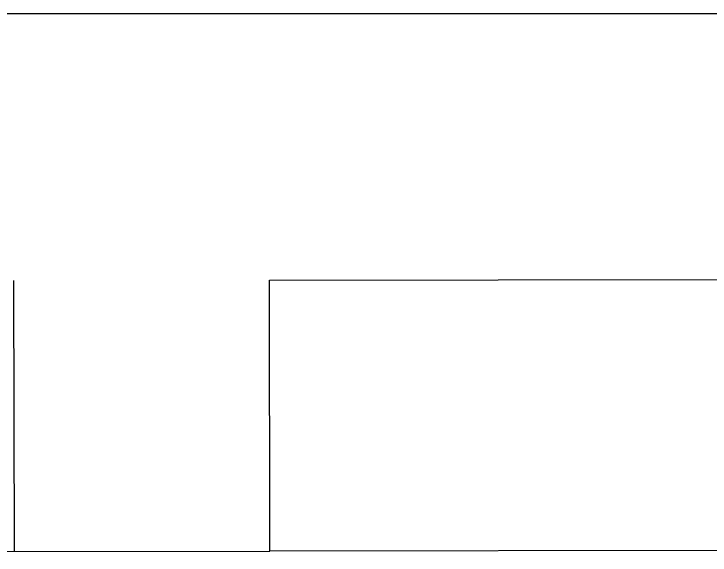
# Model space of a CAD drawing. Header units: metres. Extents: x -39 to 21688, y -24 to 9022.
# Drawn here: x 306.678 to 307.449, y 51.617 to 52.216 of the extents above; entities that cross this region are included whole.
import ezdxf

# ---------------------------------------------------------------- set-up
doc = ezdxf.new("R2010")
doc.units = ezdxf.units.M
doc.header["$MEASUREMENT"] = 0
doc.layers.add('AR-CALLES', color=4, linetype='Continuous')
doc.layers.add('AR-MOBILIRIO', color=1, linetype='Continuous')

# ---------------------------------------------------------------- blocks, each defined once
blk = doc.blocks.new('AR-MOB. RECEPCION')
at = {"layer": 'AR-MOBILIRIO', "extrusion": (5.25001e-07, -5.22836e-07, 1)}
for p, q in [((-0.00461, 2.83592, 0), (-0.00019, 0.13393, 0)), ((-0.30019, 0.13344, 0), (-0.30133, 0.83344, 0)), ((-0.00019, 0.13393, 0), (-0.30019, 0.13344, 0))]:
    blk.add_line(p, q, dxfattribs=at)
at = {"layer": 'AR-MOBILIRIO', "extrusion": (-1.60905e-07, -3.9026e-07, 1)}
for p, q in [((-0.59471, 2.83496, 0), (-0.59472, -2.85186, 0)), ((0.00407, -2.85284, 0), (-0.00019, 0.13393, 0))]:
    blk.add_line(p, q, dxfattribs=at)
at = {"layer": 'AR-MOBILIRIO', "extrusion": (5.2329e-07, 5.24549e-07, 1)}
blk.add_line((0.00027, -0.14889, 0), (-0.29973, -0.14938, 0), dxfattribs=at)

msp = doc.modelspace()

# ---------------------------------------------------------------- block references
at = {"layer": 'AR-CALLES', "rotation": 270}
msp.add_blockref('AR-MOB. RECEPCION', (306.82775, 51.62137, 0), dxfattribs=at)

doc.saveas('drawing.dxf')
